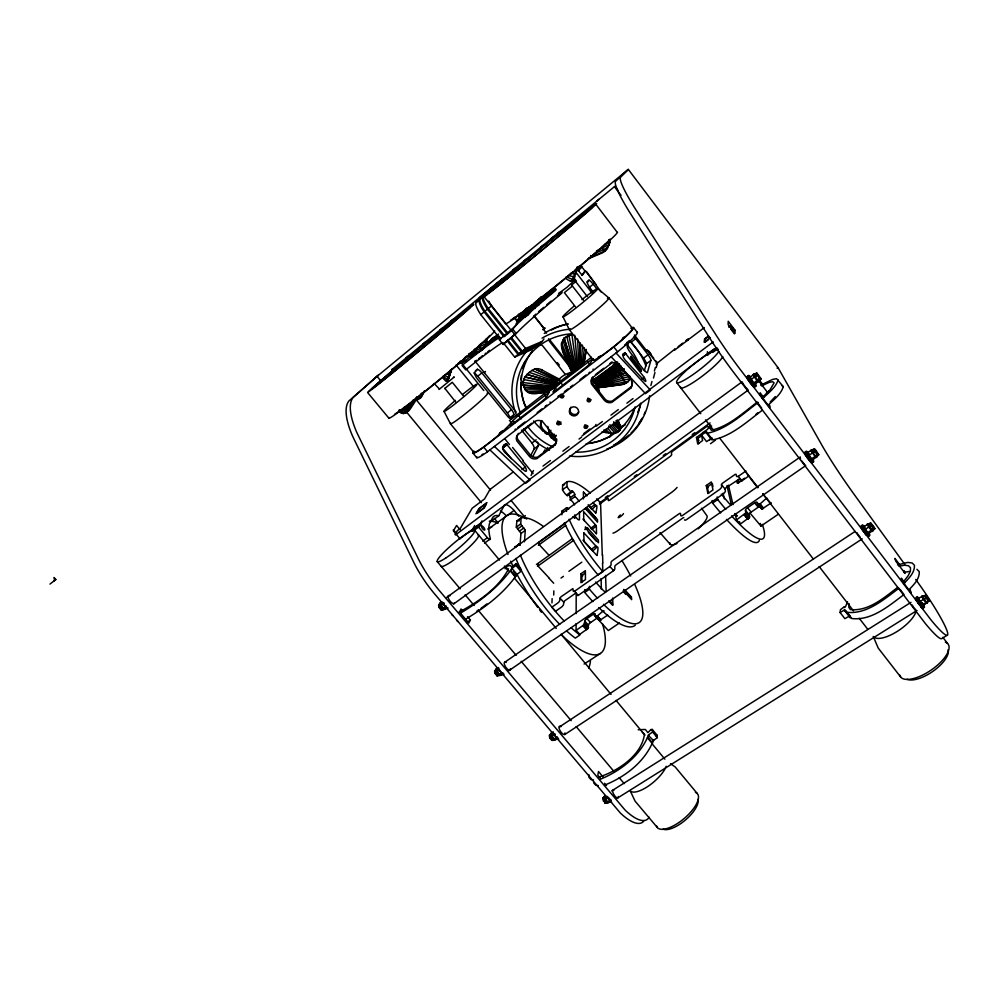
<?xml version="1.0" encoding="UTF-8"?>
<svg xmlns="http://www.w3.org/2000/svg" width="999" height="999" viewBox="0 0 999 999"><rect width="100%" height="100%" fill="white"/><g stroke="black" fill="none" stroke-linecap="round" stroke-linejoin="round"><path stroke-width="1.5" d="M597.414 617.882A2.448 0.987 -42.8 0 0 596.99 618.156L590.559 622.577A2.223 0.899 -42.9 0 0 588.486 625.137L587.624 628.746L579.782 634.315L576.086 630.381L576.111 623.601M576.136 613.611L576.198 593.631M578.958 501.398A4.133 1.124 53.9 0 0 574.737 496.728L574.75 494.455A2.348 0.637 53.8 0 0 573.276 491.808A2.348 0.637 53.8 0 0 571.79 491.158L568.456 493.606M574.937 518.194L574.949 515.209M464.51 357.729L478.633 351.96A9.915 7.955 -43 0 0 481.818 350.125L482.305 349.725A9.915 7.955 -43 0 0 483.991 347.889L486.938 341.483L486.538 338.586L485.814 343.681L483.978 346.965A9.915 7.955 -43 0 1 481.943 349.313L481.468 349.712A9.915 7.955 -43 0 1 478.271 351.548L465.509 356.768M590.309 493.019A69.868 18.956 54.5 0 0 567.057 481.743L562.637 485.002L562.512 489.772A5.332 1.461 53.7 0 0 567.32 495.654L571.778 492.382L571.79 491.158M574.612 504.895A4.121 1.136 53.9 0 0 570.279 499.987L570.304 497.714A2.348 0.649 53.8 0 0 569.467 495.866A2.348 0.649 53.8 0 0 567.907 494.243M566.52 511.413L566.595 507.704A5.295 1.486 54 0 1 568.731 509.003M571.778 492.382A5.332 1.449 53.7 0 1 566.97 486.488L567.057 481.743M567.32 495.654L567.345 494.418M597.002 555.382C600.549 537.3 593.344 555.057 591.321 549.338L582.966 540.122M596.54 533.616L596.328 526.161L591.845 529.408L591.033 528.071L595.479 524.825L596.328 526.123M595.879 512.949C599.487 496.503 592.345 512.824 590.921 508.279M561.9 514.785L561.987 511.063L566.595 507.704M730.681 327.784L730.744 325.612L728.721 327.123M524.438 541.745L525.299 530.157L520.679 524.225L521.141 517.907A77.335 24.226 54.7 0 1 543.306 526.386M553.696 595.054L553.833 590.871M551.972 602.909L552.122 598.588M520.029 544.967L520.966 533.279L516.308 527.11L516.858 521.078L521.141 517.907M583.703 519.368L584.452 520.716M600.074 384.553L601.398 387.3L621.528 384.428A12.675 12.05 5.7 0 0 625.424 383.166L615.347 364.722L615.896 365.459M599.637 383.703L600.062 384.503M537.974 563.548L537.837 565.884L548.826 577.659M539.16 542.245L539.035 544.455L548.726 554.932M399.662 410.015L401.598 412.987L403.284 413.511L406.243 412.599A13.524 8.791 -71.5 0 0 408.166 411.213L408.628 410.789A13.524 8.791 -71.5 0 0 411.126 407.692L418.356 396.466M581.118 366.645L582.479 345.154M524.937 376.91L522.877 382.505L524.95 376.86L556.518 384.265L524.925 377.048L526.923 374.438L556.743 383.104M717.806 349.912L716.433 348.401L716.333 349.762L712.786 352.397M557.554 380.894L531.905 370.429L526.923 374.438L556.705 383.166M531.206 392.245L528.159 392.395L525.586 389.922L523.264 385.002L525.474 390.334L528.159 392.395A12.35 9.915 4.5 0 0 531.268 393.406L531.93 393.531A12.35 9.915 4.5 0 0 535.901 393.656L544.28 392.407M531.88 393.519L531.318 392.894A12.363 9.928 4.5 0 1 528.796 392.132L528.159 392.395M525.586 389.922L551.286 389.685M707.604 355.169L707.404 351.673M630.494 378.646L628.159 381.531A12.712 12.075 5.7 0 1 621.465 384.715L598.376 387.687M512.899 420.641L517.994 415.821L549.225 392.232L547.015 396.291A6.793 0.674 -39.1 0 1 540.696 402.26L513.898 422.927A6.568 0.649 -39.3 0 1 510.564 424.425L512.899 420.641L514.76 422.939M458.266 363.773L462.412 362.662A11.663 3.509 10.6 0 0 464.335 361.213L463.598 358.941M523.626 379.545L556.493 385.427M582.467 364.96L584.415 347.977M575.899 592.981L564.897 600.699A1.673 0.637 -43 0 0 563.798 602.247L563.523 604.595A3.284 1.261 -43.1 0 1 561.6 607.03L555.594 611.226L551.823 607.217L557.829 603.009A3.297 1.249 -43.1 0 0 559.752 600.574L560.052 598.226A1.686 0.637 -43 0 1 561.151 596.69L572.914 588.598L573.251 591.096A3.559 1.349 -42.7 0 0 574.5 591.296L578.271 595.367L613.623 570.629A2.547 0.987 -42 0 0 614.847 568.593L614.76 566.808A2.06 0.799 -41.9 0 1 616.321 564.647L682.729 518.094A1.723 0.674 -40.4 0 1 683.828 517.632M849.237 603.746L848.8 607.305L850.424 609.565C868.443 611.55 884.215 597.577 897.739 587.337M522.877 382.505L554.67 386.376M523.264 385.002L554.195 387.5L523.201 385.302L522.927 382.267M520.317 313.311L521.815 316.283L529.22 306.643M847.864 613.423L849.787 615.896L844.854 618.643L840.072 612.499L840.459 609.69L844.242 606.768L844.143 607.617L845.354 606.93L847.589 601.848M513.961 571.828L516.458 574.85L520.929 571.391L521.178 569.617L516.196 563.598L511.75 567.057L510.252 565.434L506.705 566.283M537.749 607.392A83.317 26.261 55.7 0 1 517.057 574.462L512 568.456L511.463 568.818L515.921 565.347L516.196 563.598M583.953 363.174L586.051 350.861M584.09 362.662L586.338 349.438M464.398 360.851L464.498 360.002L460.102 361.376M687.399 339.648L687.25 340.484L704.307 327.61M518.931 544.13L520.329 544.855M555.269 387.862L560.289 383.117L592.569 358.778L590.834 362.45A6.918 0.699 -38.9 0 1 584.602 368.369L557.03 389.635A6.681 0.674 -39.1 0 1 553.346 391.383L555.269 387.899L557.13 390.234M613.586 385.439L605.669 371.191M577.222 268.706L579.745 268.219A12.088 2.71 11.9 0 0 581.268 267.108L581.356 265.896L578.346 266.621M674.837 348.988L674.6 350.125L688.074 339.947L688.261 338.848L685.826 340.696M674.675 349.263L655.981 364.111M589.11 257.817L601.011 252.822A10.452 8.292 -36.1 0 0 604.407 250.849L604.919 250.424A10.452 8.292 -36.1 0 0 607.042 247.989L608.878 244.618L609.353 239.548L609.877 242.482L607.417 248.439A10.452 8.292 -36.1 0 1 605.219 250.924L604.707 251.348A10.452 8.292 -36.1 0 1 601.323 253.309L588.111 258.853M653.483 378.047L654.944 372.515M656.231 367.607L657.554 362.437M650.873 385.527L651.935 381.531M654.382 371.041L655.356 367.395M616.021 420.691C619.492 420.704 619.255 427.909 620.978 427.584L618.681 431.418L620.978 427.584L618.294 421.228A11.201 4.858 43.7 0 0 617.17 419.88M486.913 341.508L486.538 340.921L479.433 344.83M444.143 378.321L443.244 378.309L444.83 380.095A24.288 5.282 -90 0 0 446.128 380.906L446.341 380.894A24.288 5.282 -90 0 0 447.44 380.207L450.624 369.742M633.928 337.013A12.625 2.185 53.4 0 1 635.676 338.736L648.089 354.732A8.217 1.411 53.4 0 1 650.911 360.364L647.389 372.627A8.616 1.548 53.5 0 1 643.593 369.593L630.544 352.834A7.418 1.336 53.3 0 1 627.185 346.653L629.345 341.009M451.798 369.031L448.139 380.432A24.276 5.295 -89.9 0 1 447.252 380.894L446.166 380.906M644.33 370.679L646.39 363.798L650.911 360.364M566.57 279.058L568.868 280.407A25.674 7.667 -87.8 0 0 570.754 280.819L571.066 280.731A25.674 7.667 -87.8 0 0 572.664 279.645L576.61 268.232M578.071 266.708L573.588 279.745L566.096 276.885M760.701 385.177L772.801 379.345L776.648 378.683L783.278 386.675C780.918 394.655 773.488 399.825 767.831 405.494M638.199 729.757L645.304 729.457L647.889 732.629L651.148 729.382L651.261 730.157L652.26 729.42L652.597 731.967L648.201 735.189L653.471 740.571L652.135 743.406C643.418 762.786 624.712 776.972 605.332 784.839M571.865 372.615L563.698 354.046A22.103 15.572 -86.2 0 1 562.037 349.138L561.85 348.264A22.103 15.572 -86.2 0 1 561.326 343.731L564.123 337.987L569.193 335.377L564.585 338.112L562.887 340.459L561.962 344.692A22.115 15.572 -86.2 0 0 562.449 348.301L562.637 349.175A22.115 15.572 -86.2 0 0 564.285 354.083L572.452 372.664M600.536 779.158C619.892 771.203 638.548 757.042 647.402 737.712L648.763 734.902M631.018 387.912A9.615 9.453 10.9 0 0 631.181 379.97L618.456 363.698A8.079 7.98 15.5 0 0 611.6 363.099L592.444 377.772A5.869 5.769 23 0 0 591.62 384.203L604.32 400.287A6.943 6.806 16.2 0 0 611.838 402.372L631.018 387.912L631.455 386.563A9.578 9.416 10.7 0 0 632.417 382.13M778.146 379.895C775.674 387.824 768.268 392.957 762.599 398.626M577.822 267.495L576.96 267.12L577.834 267.432M631.168 356.393L630.731 357.63L641.208 371.079L641.608 369.792L631.068 356.256L630.694 357.28L641.283 370.866M745.479 510.389C744.967 513.086 751.373 521.128 749.1 514.71L745.479 510.389A2.373 0.974 -39.1 0 1 747.552 507.792L754.657 502.884A2.61 1.074 -38.9 0 1 757.03 502.422L762.349 508.791L771.128 502.959M624.537 352.635L623.114 356.331A3.584 0.662 53.3 0 0 624.238 358.766A3.584 0.662 53.3 0 0 626.66 361.626L643.493 379.77A5.557 1.024 53.5 0 0 645.816 380.969A7.655 1.411 53.5 0 0 644.205 377.347L625.262 353.109L622.527 354.633L625.112 352.959M596.016 424.413L595.454 425.849L582.017 435.939M711.6 425.974L710.389 428.871L711.3 430.244C728.983 426.348 743.069 412.824 757.205 402.147M701.485 435.064L706.48 431.693L706.318 432.979L706.967 432.48L712.087 439.073L711.438 439.572L711.575 438.274L706.593 441.62L701.485 435.064L702.484 432.767L707.442 429.42L710.601 424.9M576.086 630.381L583.928 624.8L584.802 621.191A2.235 0.899 -43 0 1 586.888 618.631L593.319 614.198A2.448 0.987 -42.8 0 1 595.242 613.985C593.893 621.628 603.871 608.653 604.07 611.101M525.274 515.559L524.637 516.958L511.088 500.437M555.157 444.88A9.378 9.016 28 0 0 555.169 437.25L542.532 421.516A7.892 7.592 30.9 0 0 535.876 420.904L517.644 434.89A5.732 5.482 32.1 0 0 516.97 441.058L529.57 456.605A6.781 6.481 28.7 0 0 536.888 458.653L555.157 444.88L555.894 443.331A9.341 8.979 28 0 0 556.73 439.073M583.453 300.187L572.415 286.039L564.36 292.632L575.399 306.755M467.557 616.67L470.342 619.979L468.868 623.089L459.503 612L461.026 608.953L462.887 611.163M584.752 623.663L588.448 627.609M545.829 451.423L547.739 447.515M543.581 452.572L544.954 449.787M531.056 475.424L533.478 470.517M423.888 391.483L421.865 395.492A11.089 6.281 -0.8 0 1 421.191 396.491M424.575 390.884L421.89 396.216A11.089 6.269 -0.8 0 1 420.604 397.852L420.254 398.151A11.089 6.269 -0.8 0 1 418.581 399.225L415.559 400.287M749.487 517.157L745.953 512.624M532.767 456.618L538.424 445.604A7.917 2.148 53 0 0 537.45 442.07M489.897 521.353A38.561 12.825 53.9 0 1 491.033 521.54L498.813 515.746L504.47 504.92M530.244 456.418L534.215 448.801L538.424 445.604M558.678 293.331L567.082 287.25L574.238 280.594M584.69 623.801L588.374 627.747M745.866 512.837L736.525 519.917L740.159 524.225L749.362 517.37M473.913 530.544L478.558 527.085L479.67 525.062A2.135 0.724 53.3 0 1 481.605 526.848A2.498 0.837 53.3 0 0 483.853 529.87A2.498 0.837 53.3 0 0 484.552 528.696A2.498 0.837 53.3 0 0 482.117 525.986A2.835 0.949 53.3 0 1 480.494 523.576L481.968 520.904M554.033 434.265C545.679 438.861 564.997 445.154 551.336 437.287M554.07 434.315C551.098 446.091 548.189 427.984 547.777 426.373M473.201 530.993A2.835 0.974 53.3 0 1 472.427 529.595L474.7 525.549M486.338 504.183L484.19 507.992L477.447 513.049M538.224 301.149L540.434 297.315M541.233 296.765L537.549 303.159A11.501 7.193 -4.9 0 1 536.001 305.032L535.601 305.382A11.501 7.193 -4.9 0 1 533.728 306.593L532.754 307.055L534.428 304.483M477.06 512.612L479.27 508.766L485.939 503.746M417.594 399.675L421.553 393.069M455.044 534.515L457.405 530.556L460.289 528.396L472.152 508.279L484.577 498.913L489.985 489.498L513.174 471.99M584.602 623.938L588.249 627.959M516.458 574.85L516.995 574.487C504.183 593.031 485.464 607.355 466.171 618.818M548.676 429.545L550.212 436.001L551.835 433.316M512 568.456C499.013 586.9 480.344 601.223 461.088 612.799M557.592 424.188L559.203 421.516M513.998 414.597L511.376 418.768A5.969 1.636 52.6 0 1 507.442 416.108L477.185 378.696A10.602 2.897 52.1 0 1 474.338 372.952L477.422 369.28A6.881 1.861 52.1 0 1 481.893 372.902L511.575 409.677A6.893 1.873 52.6 0 1 513.998 414.597L509.802 417.844A6.881 1.886 52.6 0 0 507.392 412.924L477.734 376.211A6.881 1.886 52 0 0 474.001 372.902M530.919 310.027L532.504 307.517M538.936 298.701L530.856 311.476A14.273 8.404 -75 0 1 528.384 314.61L527.934 315.022A14.273 8.404 -75 0 1 526.073 316.346L522.527 316.745L524.862 316.371A14.273 8.404 -75.1 0 0 525.337 316.134M745.691 513.111L749.325 517.445M412.05 405.007L413.623 402.56M416.858 397.527L415.209 400.099L415.859 400.337M584.515 624.088L588.149 628.096M607.417 248.439L607.105 247.889L594.492 253.758M597.002 289.073L593.244 284.228A7.143 1.236 52.8 0 0 589.048 280.132L587.225 282.854A11.001 1.911 52.8 0 0 590.484 288.561L593.356 292.257M603.059 432.142L608.866 432.604L602.385 432.18A8.492 7.98 34.2 0 1 601.898 431.93M535.963 301.373L525.599 316.583L524.862 316.371L525.674 316.546M549.15 432.817L550.924 430.269M407.517 410.976A13.511 8.791 -71.5 0 1 405.082 412.624L405.744 412.862L416.983 396.665M510.289 338.311L503.833 343.481L514.697 357.093L531.955 349.538L542.332 341.333L543.98 338.948M745.591 513.261L749.163 517.657M584.415 624.225L587.999 628.321M581.942 275.262L584.602 271.541M532.405 304.483L523.276 316.995L522.527 316.745M440.734 602.497L439.173 604.657L439.448 606.843L441.508 609.44L445.854 608.965L443.668 608.466L441.096 605.219L440.734 602.497L438.611 605.057L438.898 607.255L440.946 609.84L442.707 610.239L447.702 607.629M403.259 413.474L402.572 413.199L403.259 413.474L413.361 399.862M523.339 316.995L520.029 314.61L520.841 314.985L526.585 307.929M578.646 270.729L581.655 266.696L585.189 271.253L582.242 275.362L576.91 268.793M542.382 370.267L541.208 369.68M496.74 668.543L495.142 670.629L495.529 672.914L497.539 675.461L501.76 674.899L499.737 674.575L497.227 671.39L496.74 668.543L494.592 671.016L494.967 673.301L496.99 675.848L501.211 675.287L503.621 673.613M745.479 513.411L749.05 517.807M759.115 381.431L757.604 380.207L752.871 383.653L754.382 384.865L761.126 378.846L756.767 372.989L748.95 377.56M629.82 379.208L628.284 381.168A12.7 12.075 5.7 0 1 626.023 382.842M903.77 581.381L908.066 575.899L910.364 571.266L910.501 567.807L908.503 565.746L904.557 565.209L898.95 566.208M404.295 407.242L400.399 411.938L399.65 411.563L400.874 412.637L401.586 412.949L408.154 404.607M456.031 402.485L444.817 388.299M533.454 316.695L534.153 315.809L543.956 328.209L543.281 329.133L546.478 333.167M584.24 624.45L587.874 628.458M553.284 731.805L549.25 735.426L549.725 737.799L551.698 740.296L553.184 740.409L558.229 738.049M484.378 372.739L485.427 371.466M548.638 293.019L538.498 301.436M500.574 338.249L499.325 339.71L503.134 344.48L516.208 333.504A75.862 3.896 -39.2 0 1 561.913 292.969M434.265 383.616L439.41 389.011M538.349 344.48L521.403 351.773L510.514 338.137L516.52 332.517M531.93 370.454L534.827 368.918L559.49 380.532L534.827 368.918A10.877 10.777 70.7 0 1 538.111 368.756M818.069 455.207L816.046 457.692L810.713 450.524L813.81 449.463L814.859 450.262M808.666 453.871L807.329 452.872L812.649 460.027L818.755 454.732L815.546 449.8L814.485 448.988L811.388 450.049L806.643 453.346L807.966 455.944L815.559 451.061L818.755 454.732M503.134 344.48L504.358 342.994M745.366 513.548L748.938 517.957M512.4 329.633L517.045 324.038M499.325 339.71L512.425 328.733A75.924 3.559 -39.3 0 1 526.436 315.522M523.201 316.009L516.096 323.614M523.351 316.159L519.393 320.929L513.424 318.069M401.598 412.987L400.874 412.637M517.994 321.004L522.402 315.734M517.894 321.428L522.29 316.171M517.357 320.829L520.029 317.645A8.529 1.923 52.1 0 0 518.556 314.136M516.583 321.453L519.268 318.256A8.529 1.923 52.1 0 0 518.031 315.16M602.634 798.326L604.832 796.028L605.544 799.1L607.966 802.172L609.665 802.16L605.132 803.246L602.634 798.326L603.995 798.326M609.665 802.16L605.706 802.884L603.758 800.436L603.196 797.976L604.832 796.028M874.887 528.646L873.975 528.034L866.907 533.429L868.069 534.178L874.887 528.646L873.7 526.448L870.703 523.026L863.523 526.71L868.743 533.728M598.214 357.118L598.688 357.192M486.825 343.019L487.649 342.083M922.726 605.968L929.569 600.661L926.26 595.604L922.389 596.078L917.606 599.088L919.18 601.985L926.747 597.464L925.474 595.154M464.672 361.476L472.614 354.47M619.992 429.945L613.423 423.588L619.979 429.982L620.454 429.508L613.886 423.164M745.167 513.773L748.8 518.094M609.815 424.65L616.945 432.555L619.13 430.969L614.485 433.166L608.528 432.904M770.241 401.935L775.286 396.566M392.907 368.706L391.62 369.867L614.972 186.189M616.945 432.555L614.46 433.141M616.308 422.44L619.767 425.449L620.292 424.925L617.994 422.952M745.029 513.923L748.663 518.244M756.93 380.706L758.441 381.918L760.439 379.333L756.093 373.476L752.996 374.6L756.93 380.706L759.914 377.859L761.126 378.846M502.647 431.118L499.025 433.978M614.872 432.779L608.616 426.049M814.722 456.705L817.694 453.933M908.878 589.86C913.635 584.852 919.717 579.083 919.242 571.628L916.945 569.293M533.329 306.243L535.102 308.491M903.983 583.453C908.74 578.446 914.847 572.727 914.447 565.284L912.174 562.986L907.704 562.4L897.514 564.897M438.898 607.255L443.868 603.196M439.448 606.843L441.096 605.219M583.728 625.012L587.35 629.02M871.003 530.731L873.288 528.483L874.2 529.095L872.152 531.493L866.932 524.463L870.017 523.476L870.941 524.1M928.795 600.224L924.787 595.579L921.702 596.515L925.848 602.859L928.795 600.224L929.569 600.661M474.9 353.171L471.153 357.367A96.616 4.483 -39.6 0 1 477.859 352.098M572.664 279.645L573.276 279.97A25.674 7.68 -87.7 0 1 572.002 280.756L571.678 280.831A25.674 7.68 -87.7 0 1 569.792 280.432M628.209 342.145L624.812 344.83M744.879 514.06L748.513 518.381M624.4 337.25L622.065 339.223M499.288 281.543L482.43 297.34A18.244 4.296 51.9 0 0 487.462 309.203L507.305 334.103M500.049 280.919L483.229 296.678A18.257 4.296 51.9 0 0 488.274 308.541L508.116 333.441M500.611 339.46L480.781 314.648A18.207 4.396 51.9 0 1 475.824 302.772L503.159 278.359M475.824 302.772L493.081 286.638M496.178 284.091L479.12 300.062A18.232 4.346 51.9 0 0 484.115 311.925L503.958 336.788M496.94 283.479L479.92 299.4A18.232 4.333 51.9 0 0 484.927 311.276L504.77 336.139M527.197 314.81L528.359 314.635M761.675 398.151L770.092 389.735L774.075 382.842L772.764 381.743L769.367 382.317L761.513 385.914M475.037 353.034L476.098 352.123M494.967 673.301L497.227 671.39M499.825 432.917L502.122 431.068M649.1 817.257A47.078 16.496 57.9 0 1 625.087 810.064L440.734 592.232A62.288 23.102 53.5 0 1 417.345 556.755L356.993 432.879A75.624 26.311 51.6 0 1 353.072 397.515L378.396 375.174L348.913 400.949A75.512 26.548 51.6 0 0 352.684 436.363L412.749 560.214A62.188 23.302 53.5 0 0 436.088 595.641L620.342 813.011A47.003 16.646 57.9 0 0 643.693 821.203M535.701 314.198L534.952 314.835M535.002 304.757L535.651 304.208M530.906 310.552L532.929 308.803A102.223 4.833 -39.2 0 1 556.156 289.223M535.926 303.983L554.92 288.686M758.216 402.435C742.594 414.16 726.997 429.058 707.479 433.254L706.967 432.48M755.694 414.56L757.941 412.699M762.349 410.214C747.065 421.578 731.743 436.113 712.612 439.885L712.087 439.073M373.139 379.595L628.309 169.38L778.171 367.869L820.641 442.957A76.099 8.067 54.7 0 0 854.794 495.292L904.782 564.385M406.118 357.854L408.516 355.881M422.927 344.043L425.324 342.07M439.722 330.232L442.12 328.259M450.524 321.353L452.934 319.38M479.333 297.677L502.135 278.933M512.949 270.042L515.347 268.069M523.751 261.164L526.148 259.191M540.546 247.352L542.957 245.379M551.348 238.474L553.758 236.501M557.355 233.541L559.752 231.568M596.965 200.986L599.363 199.013M744.492 514.398L748.051 518.793L744.33 514.522M549.725 737.799L552.022 736.001L551.423 733.029L549.8 735.052L550.287 737.424L552.26 739.922L556.356 739.272L552.26 739.922M898.925 588.249C884.003 599.425 866.57 614.622 846.815 612.287L845.903 611.001L845.279 611.45L844.38 610.177L845.004 609.727L840.072 612.499M903.82 594.667C888.91 605.831 871.378 621.028 851.623 618.493L845.903 611.001M480.781 314.648L491.62 305.806A18.269 4.246 51.9 0 1 491.296 305.319M491.271 339.173L493.668 337.237M552.097 290.234L554.408 288.374M577.022 270.429L581.655 266.696M485.289 344.717L498.513 334.078M489.035 341.883L496.865 335.589M549.562 293.157L555.332 288.524M517.107 319.992L522.19 315.896M504.994 335.951L510.439 331.593M55.807 579.52L53.746 581.093A5.107 2.935 46.1 0 0 54.021 577.509L55.807 579.52L49.95 584.09M475.324 370.954L477.422 369.28M586.8 281.918L589.048 280.132M477.734 376.211L481.893 372.902M588.773 287.799L593.244 284.228M542.857 329.72L545.054 327.959L544.318 328.996L534.078 316.034M514.697 357.093L525.574 348.464L542.332 341.333M600.262 356.019L599.038 356.955M507.392 412.924L511.575 409.677M509.403 420.716L591.483 357.255M548.826 391.471L552.484 388.648M554.92 386.763L557.355 384.877M583.141 625.511L586.987 629.345M473.951 451.061A26.224 2.572 -39.4 0 0 483.741 447.127L613.773 346.865A27.073 2.697 -38.8 0 0 630.806 328.246M517.669 427.597L524.975 421.978M537.162 412.599L542.032 408.853M564.423 391.62L568.019 388.861M570.417 387.013L572.814 385.164M580.007 379.645L586.001 375.025M476.885 456.743A26.199 2.685 -39.4 0 0 487.512 451.748L617.607 351.773A27.048 2.822 -38.7 0 0 637.037 332.23M629.882 340.896A12.612 2.235 53.3 0 1 631.168 342.195L635.676 338.736M522.152 430.606L531.843 423.164M595.429 374.65L603.771 368.244M609.727 363.673L612.112 361.85M503.459 445.454L505.956 443.743L506.68 444.268L525.237 467.057A7.355 2.123 53.1 0 1 526.423 470.804A5.345 1.536 53.1 0 1 523.688 470.029L506.181 453.583A3.447 0.999 52.8 0 1 503.721 450.911A3.447 0.999 52.8 0 1 502.872 448.414L505.956 443.743M503.783 445.467L506.143 443.831M502.959 446.478L506.343 443.968M503.071 446.565L506.505 444.105M622.764 354.845L625.262 353.109M503.234 446.715L506.68 444.268M622.926 355.007L625.424 353.296M503.409 446.878L506.793 444.393M623.089 355.194L625.536 353.421M502.472 447.914L506.968 444.58M623.201 355.319L625.711 353.621M507.08 444.717L502.647 448.114L511.238 458.678M623.438 355.607L625.824 353.771M613.174 364.885L616.858 362.063M594.28 380.057L617.669 362.162M534.215 448.801A7.905 2.173 53 0 0 531.943 443.019L536.138 439.835M646.39 363.798A8.204 1.449 53.4 0 0 643.581 358.154L648.089 354.732M481.019 608.366L486.975 603.858M622.926 337.837L623.738 337.225M678.146 346.641L682.767 343.144M555.894 443.331L537.687 457.067A6.756 6.456 28.7 0 1 530.394 455.032L517.844 439.535A5.707 5.47 32.2 0 1 518.518 433.391M631.455 386.563L612.35 400.974A6.918 6.781 16.1 0 1 604.87 398.901L592.22 382.879A5.844 5.744 23 0 1 592.519 377.147M521.903 469.567L525.237 467.057M641.808 379.158L644.205 377.347M626.723 342.707L627.534 342.108M708.241 336.163L704.557 338.936L704.17 342.257L710.376 337.612M708.741 336.276L705.356 338.811L704.969 342.257L708.391 339.685M482.992 453.971L481.968 454.707M583.853 433.541L589.934 428.983M542.981 466.096L550.437 460.514M562.862 451.186L569.08 446.528M579.02 439.073L581.505 437.2M596.241 426.148L602.372 421.553M610.951 415.122L618.306 409.602M626.885 403.171L633.016 398.576M455.507 534.915L713.224 341.908M459.14 539.26L714.46 348.663M472.427 529.595L480.494 523.576M707.13 354.408L716.783 347.852M603.196 800.786L605.544 799.1M479.67 525.062L471.578 531.093A2.123 0.737 53.3 0 1 472.015 531.256M707.017 355.419L716.433 348.401M518.893 516.321L514.073 510.439L506.505 516.058A14.835 4.77 53.5 0 0 500.449 511.026M625.149 424.862L623.676 425.786A5.719 5.569 11.7 0 1 620.217 426.136M482.717 541.133L487.362 537.699A3.721 1.249 53.5 0 0 490.359 538.836A61.314 20.105 54.2 0 1 489.547 523.464L492.395 518.131A38.661 12.6 53.9 0 1 498.813 515.746M484.565 543.119L490.359 538.836M516.845 521.253L521.128 518.081M562.512 489.772L566.97 486.488M516.308 527.197L520.641 523.926M517.569 529.058L521.903 525.874M519.468 531.106L523.863 527.971M652.26 729.42L656.955 735.077L655.943 735.813L655.844 735.027M656.955 735.077L657.317 737.649L652.921 740.871L653.471 740.571M520.979 533.503L525.312 530.332M570.304 497.714L574.75 494.455M570.279 499.987L574.737 496.728M519.255 543.918L515.009 547.252M514.86 547.19L519.455 544.005M515.059 547.29L519.617 544.118M446.615 597.527L741.982 381.893M750.137 379.995L757.741 374.925L759.914 377.859M499.05 336.126L498.439 336.526A96.616 4.483 -39.6 0 0 483.341 347.864M446.441 606.455L440.946 609.84M453.658 603.983L748.126 390.159M538.561 542.682L565.759 522.939M584.303 509.465L586.775 507.679L597.477 519.63L597.552 522.165L585.227 508.441M538.411 545.267L565.709 525.474M588.548 505.594L590.509 507.792L594.867 504.632L595.679 505.894M605.319 497.527L607.842 495.704M634.29 476.523L636.813 474.7M663.261 455.532L665.784 453.696M692.232 434.528L694.755 432.692M599.437 503.059L710.077 422.902M599.575 504.108L607.017 498.713A2.323 0.812 -41.5 0 1 608.229 498.813L608.291 500.287A1.886 0.662 -41.4 0 0 609.802 500.074L670.591 456.118L671.678 454.807L671.44 453.047A2.26 0.787 -40.2 0 1 672.827 451.061L706.056 426.998A3.197 1.124 -39.5 0 1 708.129 426.436L708.741 427.897M696.453 437.462L701.248 433.991L702.597 440.559L697.752 444.056L696.453 437.462L699 440.509M702.21 435.239L697.602 438.573L698.613 443.681M536.401 564.51L572.464 538.573M584.89 529.62L587.387 527.834L598.401 540.059L598.476 542.744L587.412 530.481L587.387 527.834M709.677 439.847L712.137 438.074M537.499 566.358L573.688 540.347M849.787 615.896L849.162 616.333L850.074 617.632L850.698 617.195M710.514 443.693L715.471 440.134M466.883 622.477L470.342 619.979M592.819 380.319L612.337 366.446A9.366 4.608 -18.9 0 1 615.222 364.772L615.759 364.535A9.366 4.608 -18.9 0 1 618.568 363.624L618.893 364.323L593.319 381.406M488.236 529.033L505.319 516.858M591.321 549.338L595.916 546.003L596.79 547.352M529.258 372.352L557.08 381.968M593.044 381.031L612.562 367.17A9.366 4.608 -18.9 0 1 615.459 365.497L615.996 365.259A9.366 4.608 -18.9 0 1 618.793 364.348L618.668 363.599M568.918 571.328L581.83 562.162M561.013 578.059L563.448 576.323M618.856 364.298L616.108 366.146M580.918 573.813L585.377 570.666L585.464 579.545L580.943 582.717L580.918 573.813L582.767 575.824M706.281 485.502L711.313 481.943L712.961 489.935L707.854 493.531L706.281 485.502L708.104 487.662M585.339 572.976L581.88 575.412L581.918 582.38M574.5 591.296L609.865 566.483A2.547 0.974 -42 0 0 611.101 564.46L611.013 562.674A2.06 0.787 -41.9 0 1 612.587 560.514L679.02 513.798A1.723 0.662 -40.4 0 1 680.519 513.636L680.794 515.509A2.473 0.962 -40.4 0 0 682.642 515.397L719.767 489.348A3.509 1.361 -39.5 0 0 721.653 486.888L721.49 484.74A1.798 0.699 -39.4 0 1 722.527 483.204L735.189 474.35L736.076 474.3L736.6 476.386A3.809 1.474 -39.1 0 0 738.249 476.373L745.953 470.966M602.534 562.849L602.834 571.615L598.089 574.949A65.959 18.344 54.5 0 1 564.435 522.627M744.517 478.209L737.337 483.241L736.787 480.994L739.173 479.32M741.008 480.956L738.536 482.679L737.924 480.207M740.309 480.831A3.796 1.486 -39 0 0 741.945 480.831L748.551 476.211M592.882 601.585A77.672 22.502 54.6 0 1 584.74 592.457L589.435 589.173L589.398 586.338M720.704 512.874A80.707 15.01 54.4 0 1 712.612 503.109L717.707 499.537L717.157 496.94M504.782 662.237L800.311 456.943M501.211 675.287L499.188 674.962L496.665 671.778L499.088 670.104M810.639 459.528L815.396 456.231L816.72 457.217M508.678 670.853L804.919 466.183M757.03 502.422C757.354 509.59 766.52 496.066 767.494 498.576M749.1 514.71A2.373 0.987 -39 0 1 751.161 512.1L758.266 507.205A2.61 1.086 -38.9 0 1 759.764 506.518M596.053 616.395L599.812 620.354L607.754 615.097M750.049 513.099L760.963 526.061L778.371 514.185M619.43 622.976L608.329 630.544L593.319 614.198M476.548 611.4L478.783 609.877M594.293 379.895L605.032 372.714M559.527 726.897L855.069 531.456M555.794 739.647L553.933 739.497L551.46 736.375L554.832 734.14M864.297 529.907L871.877 525.212L870.703 523.026M557.305 737.274L551.698 740.296M564.66 734.59L862.237 538.861M584.09 664.035L600.436 653.433M571.74 286.426L572.415 286.039M618.269 431.68L612.35 424.787M611.663 790.908L911.013 602.347M609.103 802.509L607.404 802.522L604.982 799.45L607.429 797.914M927.509 602.971L926.535 602.422L921.74 605.431L921.315 604.72M616.495 798.701L916.82 610.576M593.568 381.768L620.142 365.247M947.177 635.277L941.57 638.711A51.473 6.056 55.3 0 1 925.374 623.563L736.126 375.624A68.219 8.529 53.9 0 1 709.34 337.425L629.545 212.125A82.48 9.615 53.3 0 1 615.384 181.543L628.246 169.418L620.354 177.46A82.605 9.266 53.3 0 0 634.727 207.929L714.909 333.241A68.332 8.217 53.9 0 0 741.77 371.491L931.08 620.017A51.561 5.832 55.3 0 0 947.052 630.869A51.561 5.832 55.3 0 0 918.418 583.229L915.696 579.457M453.446 377.36L454.308 376.96L439.048 389.46M600.586 620.004L596.828 616.071M444.717 388.549L452.272 382.28L463.648 396.266M609.84 242.507L609.527 241.845L604.495 244.63M617.632 368.506L621.316 366.371M593.856 382.217L621.353 366.396M754.195 377.035L757.055 375.424M812.05 453.109L814.884 451.536L817.02 454.408M868.393 527.21L871.19 525.661L873.288 528.483M709.777 427.759L708.84 427.997M923.288 599.4L926.061 597.889L928.108 600.649M405.744 412.862L405.082 412.624M766.545 392.545L769.218 391.121M595.416 382.03L608.166 375.299M618.443 369.855L622.19 367.882L595.441 382.068M609.153 245.255L608.878 244.618L596.528 250.924M486.138 344.23L485.814 343.681L474.225 349.513M759.215 504.22L762.924 508.528M600.299 620.167L596.465 616.258M418.082 398.726L418.556 398.489A11.089 6.281 -0.8 0 0 419.455 397.989M594.467 383.229L624.313 368.931L594.492 383.266M484.04 346.878L468.643 353.896L469.955 355.507M441.508 609.44L443.668 608.466M458.916 612.262C477.922 602.01 498.426 588.374 508.503 568.993L507.067 568.206L504.982 568.706M569.218 335.364L571.94 334.865L576.885 370.017M535.152 347.015L518.044 354.433L507.167 340.809M535.926 346.403L518.856 353.783L507.979 340.159M566.783 336.438L575.062 370.504M539.123 343.868L522.215 351.124L511.338 337.487M596.116 383.216L624.25 371.203M497.539 675.461L499.737 674.575M496.99 675.848L502.534 672.652A5.882 2.248 55.5 0 0 503.134 673.363M600.012 620.292L596.253 616.333M596.478 383.878L626.373 372.577L596.503 383.916M758.216 504.57L762.349 508.791M595.466 385.027L627.572 374.563M605.706 802.884L607.966 802.172M605.132 803.246L610.801 800.399L608.366 797.327M762.2 508.841L758.503 504.507M597.227 385.289L629.994 376.273M458.416 362.937L462.562 361.825A11.663 3.509 10.6 0 0 464.485 360.377L464.498 360.002M581.181 266.82L581.455 266.209A12.1 2.71 11.9 0 1 579.944 267.332L577.41 267.819M595.466 616.408L599.812 620.354M597.602 386.051L630.556 378.571M599.687 620.379L595.754 616.445M598.776 777.085C617.732 771.24 642.045 755.057 644.455 734.078L642.295 732.217M761.975 508.891L757.592 504.507M628.159 381.531L596.528 387.137M571.578 334.702L568.831 335.214L575.936 370.192M534.765 369.006L535.414 368.893M903.683 572.427L909.302 571.478M548.676 392.033L535.939 393.144A12.363 9.928 4.5 0 1 531.967 393.019M761.7 508.928L758.016 504.582M528.309 391.933L549.562 390.871M603.196 797.976L604.557 797.976M605.968 796.378L604.27 796.378L604.982 799.45M447.44 380.207L448.351 380.219L442.982 376.236M596.865 555.481L584.065 541.483L583.728 532.979M570.816 280.794L571.74 280.819M561.913 343.768L573.139 372.515M596.391 533.753L582.929 519.08M570.392 273.389L575.849 273.926L574.924 273.751M448.301 377.797L449.213 377.872L444.68 375.437M611.588 433.191L607.904 428.321M573.888 276.885L574.812 276.985L568.194 275.474M562.937 340.434L573.863 372.327M538.036 368.843L538.748 368.843A10.877 10.777 70.7 0 1 541.283 369.593M449.125 374.937L450.037 375.075L446.541 373.876M593.568 780.007L590.921 779.532L588.861 777.135L588.823 774.525M598.339 785.626L595.666 785.139L593.568 782.704M595.741 513.074L588.111 504.757M574.725 335.239L577.734 368.531M445.304 609.365L443.106 608.878L440.547 605.631L440.184 602.897M534.877 303.758L535.601 303.971M407.942 410.577L408.603 410.814M583.903 532.842L595.916 546.003M583.828 511.95L595.479 524.825M583.553 492.045L587.025 495.841M916.645 610.764L914.172 608.091M520.029 314.61L520.829 314.997M739.76 478.733L726.223 487.612A1.786 0.699 -39.4 0 0 725.187 489.148L725.361 491.296A3.509 1.374 -39.5 0 1 723.476 493.756L686.375 519.717A2.473 0.974 -40.3 0 1 684.527 519.817M541.658 369.88L559.865 379.433M399.65 411.563L400.387 411.963M919.28 599.213L918.293 598.663L923.413 605.544L921.84 602.647M925.848 602.859L926.822 603.396M921.702 596.515L923.376 596.64L922.389 596.078L926.535 602.422M863.523 526.71L864.684 527.484M872.839 531.043L867.607 524.013L868.768 524.787M866.932 524.463L868.081 525.237M670.516 763.648L675.174 766.932L697.215 793.481M755.057 384.378L749.625 377.073M618.369 422.614L618.955 422.14L618.443 422.664L617.769 421.79A11.201 4.845 43.7 0 0 617.032 420.879M781.742 385.414L783.278 386.675M597.802 288.636L608.965 298.014L632.592 328.509M916.92 598.95L917.619 599.612M613.636 421.815L620.479 428.084M489.897 449.912L525.574 483.404L530.069 480.044L494.43 446.428M451.585 614.36L452.809 615.559M456.58 620.267L457.842 621.503M918.63 598.901L917.719 598.139L918.306 599.887M868.019 534.153L866.545 532.455M602.047 248.102L604.82 251.248L603.458 249.588M560.052 598.226L563.798 602.247M584.128 624.587L587.749 628.608M584.003 624.737L587.624 628.746M583.866 624.875L587.487 628.883M583.516 625.212L587.287 629.083M583.366 625.337L587.137 629.22M583.066 625.574L586.838 629.457M582.917 625.674L586.613 629.62M586.888 618.631L590.559 622.577M548.876 578.059L553.708 583.241M584.802 621.191L588.486 625.137M584.815 623.526L588.511 627.472M611.126 356.743L645.491 393.643L650.337 390.01L616.033 352.972M597.202 615.834L600.899 619.817M596.977 615.983L600.736 619.917M596.678 616.158L600.436 620.092M595.591 582.08L602.659 589.797A5.732 1.673 55 0 0 606.131 590.871L605.569 575.412M608.878 600.761L612.961 605.194L612.637 598.039M609.64 602.047L612.387 605.032L612.137 599.487M590.659 255.544L592.032 257.205M625.224 590.284L631.468 597.165L631.643 599.625L623.289 590.434M623.651 589.41L630.844 597.327M623.826 592.182L625.886 594.442M609.865 566.483L613.623 570.629M587.4 529.07L585.414 526.86L585.439 529.133M588.423 532.442L596.403 541.271M586.176 507.392L595.816 518.156M592.907 502.435L594.867 504.632M922.427 605.731L921.428 604.545M921.415 606.443L919.292 603.733M659.952 532.579L670.192 544.305M481.568 349.625L479.395 346.903L479.795 347.427M600.711 778.696L597.802 775.261L598.526 771.54L603.346 777.247M604.582 783.278L606.518 785.564M735.164 513.536L737.175 515.921M736.9 515.909L735.102 513.773L736.525 519.917M657.342 827.534L635.077 801.123L630.194 790.746A23.439 8.467 -40.2 0 0 648.388 786.076A23.439 8.467 -40.2 0 0 666.196 766.308M744.804 514.135L748.363 518.518M744.655 514.26L748.214 518.656M744.255 514.585L747.876 518.906M744.08 514.71L747.714 519.03M721.278 494.143L728.259 502.422A5.969 1.111 54.7 0 0 731.193 504.02L726.96 485.551M437.225 561.638L460.152 588.848M465.147 594.792L474.15 605.481M478.159 610.227L516.171 655.356M521.166 661.301L571.178 720.679M576.186 726.61L614.198 771.74M619.193 777.684L624.2 783.616M747.552 507.792L751.161 512.1M746.003 512.499L749.612 516.883M721.49 484.74L725.187 489.148M453.309 529.77L456.093 533.104M459.965 538.736L453.371 530.844L456.605 525.474L460.327 529.932M759.889 503.808L763.523 508.179M759.727 503.921L763.348 508.291M759.552 504.033L763.261 508.341M759.39 504.133L763.099 508.441M759.053 504.295L762.761 508.616M758.803 504.395L762.599 508.691M736.787 480.994L738.523 483.079M754.657 502.884L758.266 507.205M738.249 476.373L741.945 480.831M515.921 565.347L520.929 571.391M652.597 731.967L657.317 737.649M367.582 392.507L388.973 418.294M478.558 527.085L487.362 537.699M510.751 570.479L515.771 576.523M510.214 570.841L515.234 576.885M647.951 737.412L652.684 743.106M647.402 737.712L652.135 743.406M474.65 530.232L499.463 560.089M504.445 566.096L508.429 570.891M514.41 578.084L556.256 628.446M561.238 634.44L611.063 694.405M616.046 700.399L644.942 735.177M651.91 743.568L664.872 759.153M377.06 376.348L381.044 381.168M405.869 411.238L481.343 502.647M494.255 518.281L498.226 523.089M416.358 399.937L490.534 490.172M473.876 452.347L450.474 423.801L444.043 411.376M473.014 453.159L476.748 457.704M483.741 447.127L487.512 451.748M512.587 447.477L523.039 460.352M504.695 438.661L509.453 444.53M522.689 460.826L533.041 473.563M460.327 361.563L483.766 390.534M456.068 364.985L473.638 386.675M474.912 361.014L516.183 412.013M518.493 415.422L521.266 418.856M521.565 430.182L531.943 443.019M464.348 359.453L466.009 361.488M544.78 395.117L546.628 397.44M512.425 328.733L516.208 333.504M511.238 330.157L515.047 334.952M491.62 305.806L511.476 330.756M514.697 334.79L525.574 348.464M484.016 296.641L505.506 323.639A72.278 2.897 -39.3 0 0 564.585 279.108A72.278 2.897 -39.3 0 0 617.07 232.08L595.779 204.246M565.446 374.588L543.244 346.566A5.807 5.669 48.1 0 0 539.572 344.168M560.801 382.717L562.649 385.052M568.968 364.185L550.674 341.059A5.819 5.707 51.2 0 1 549.7 339.548M571.291 368.893L550.037 342.02A5.844 5.732 50.9 0 1 548.576 338.786M557.38 362.587L559.303 365.01M552.022 736.001L554.495 739.123M536.888 303.197L538.648 305.444M593.281 360.189L569.343 329.732L562.937 316.683M587.824 361.838L589.672 364.198M613.773 346.865L617.607 351.773M590.646 290.222L592.519 292.632M631.168 342.195L643.581 358.154M575.711 272.053L591.92 292.919M573.688 277.61L576.423 281.119A75.862 3.896 -39.2 0 0 571.565 285.052M573.026 278.197L587.325 296.566M676.71 382.642L700.774 413.698M705.544 419.867L714.135 430.956M719.867 438.349L758.041 487.649M762.811 493.806L813.411 559.115M819.13 566.52L853.496 610.876M859.227 618.281L867.819 629.37M633.528 327.51L637.287 332.355M648.388 350.612L651.136 354.158M586.438 271.516L600.986 291.908M653.696 358.266L647.165 349.85L646.815 350.999L634.402 335.002M655.556 360.676L657.429 363.074M900.798 677.185L878.183 648.014L873.263 636.438M585.202 270.617L595.904 284.415M647.127 350.549L657.242 363.611M844.38 610.177L850.074 617.632M705.831 432.192L711.438 439.572M597.052 378.833L597.202 379.508L596.291 377.847L599.612 383.666M757.254 402.36L761.65 408.104M900.111 589.435L903.67 594.118M763.611 397.39L760.114 392.807L760.251 394.842L769.917 407.517L769.717 405.407M904.832 582.829L901.285 578.159L902.222 581.143L911.138 592.857L910.164 589.822M942.819 637.275L947.502 643.431M730.656 328.858L734.39 333.791L734.427 330.494L730.744 325.612M615.908 187.425L617.782 189.885M614.472 186.701L621.066 195.379M759.028 379.608L762.799 384.578M899.562 564.547L894.929 558.441L895.778 561.151L905.094 573.414L904.195 570.641M759.14 381.393L767.769 392.744M608.791 376.361L608.953 376.648M717.694 349.175L716.982 348.176M871.628 525.024L873.975 528.034M815.396 456.231L811.388 450.049M757.604 380.207L753.671 374.113M920.878 603.808L918.718 600.599M865.971 531.705L864.822 530.082M701.523 508.241L706.63 515.347A23.289 5.557 -38 0 1 698.251 528.846M913.598 607.305L912.025 604.882M605.968 429.183L608.591 432.904M918.718 602.909L916.607 598.901M863.835 528.508L864.297 529.27M924.787 595.579L926.061 597.889M609.353 239.548L609.715 240.235M609.527 241.845L609.877 242.482M870.017 523.476L871.19 525.661M814.485 448.988L815.559 451.061M813.81 449.463L814.884 451.536M756.767 372.989L757.741 374.925M526.398 407.654L524.562 403.896A60.265 59.028 28.5 0 1 520.829 382.629M606.231 371.915L606.418 372.615M574.213 370.579L564.123 337.987L574.175 370.604M760.276 523.451L760.963 526.061M739.572 521.753L740.159 524.225M728.458 485.139L732.979 504.645M723.089 493.206L724.337 498.913M712.936 486.538L712.299 483.479L707.304 487L708.566 493.381M712.087 500.499L712.612 503.109M550.861 733.403L551.46 736.375M496.178 668.93L496.665 671.778M598.376 381.406L598.451 381.543M535.651 304.558L535.714 305.282M577.672 338.961L578.783 368.231M602.559 554.595L602.834 562.924M602.285 555.157L600.561 502.797A69.868 18.956 54.5 0 0 596.653 498.851M601.073 578.558L601.398 589.41M420.329 397.34L420.354 398.077M586.775 507.679L586.813 510.177M584.715 589.622L584.74 592.457M583.666 512.075L583.716 519.243M583.391 492.157L583.441 498.901M579.47 511.925L579.482 519.355A4.346 1.211 54.1 0 1 577.659 519.155A4.346 1.211 54.1 0 1 574.625 515.184L574.612 517.482A2.423 0.687 54 0 1 572.927 516.695M809.527 459.702A5.282 0.649 54.5 0 1 808.316 458.129M807.716 457.28A5.282 0.649 54.5 0 1 805.868 454.27M805.631 453.746A5.282 0.649 54.5 0 1 805.631 453.109M867.269 533.903A5.282 0.637 55 0 1 865.471 533.016M864.884 532.255A5.282 0.637 55 0 1 861.625 526.398M862.187 526.798A5.282 0.637 55 0 1 862.612 527.235M578.271 595.367A3.559 1.361 -42.7 0 1 577.01 595.154M860.364 537.425A5.27 0.662 55 0 1 859.215 535.988M858.603 535.164A5.27 0.662 55 0 1 858.016 534.315M857.454 533.466A5.27 0.662 55 0 1 856.955 532.667M777.085 368.144A10.427 1.898 -37.1 0 1 778.171 367.869M546.952 434.303A60.477 59.216 28.5 0 1 544.58 432.617M543.219 431.381A8.529 8.229 29.4 0 1 541.795 420.554M611.226 432.904A5.707 5.532 15.9 0 1 610.002 436.9M642.057 418.294A70.117 68.681 28.5 0 1 638.873 423.376M645.366 411.6A70.117 68.681 28.5 0 1 644.13 414.335M611.55 433.341A5.694 5.507 15.8 0 1 608.379 437.162L600.312 440.671A60.265 59.028 28.5 0 1 589.023 443.131M812.437 458.728A6.481 0.787 54.5 0 1 812.374 460.701A6.481 0.787 54.5 0 1 806.593 452.522A6.481 0.787 54.5 0 1 808.94 453.758M812.699 460.851A6.481 0.799 54.5 0 1 811.488 460.964A6.481 0.799 54.5 0 1 806.48 454.033A6.481 0.799 54.5 0 1 806.405 452.147M806.942 452.697A6.481 0.799 54.5 0 1 807.567 453.396M812.662 462.225A6.481 0.799 54.5 0 1 808.054 457.492A6.481 0.799 54.5 0 1 805.531 452.11M805.718 465.534A5.27 0.674 54.6 0 1 804.432 464.285M803.87 463.623A5.27 0.674 54.6 0 1 802.06 461.188M800.561 458.816A5.27 0.674 54.6 0 1 800.224 458.179M923.401 604.732A6.419 0.737 55.4 0 1 923.163 606.318A6.419 0.737 55.4 0 1 917.681 598.376A6.419 0.737 55.4 0 1 919.38 598.876M922.189 602.772A6.419 0.737 55.4 0 1 922.839 603.783M550.037 434.615A60.265 59.028 28.5 0 1 545.217 431.368L543.868 430.144A8.504 8.204 29.5 0 1 541.483 421.241M520.929 379.757A60.265 59.028 28.5 0 1 521.341 375.424M522.739 368.344A60.265 59.028 28.5 0 1 525.024 361.463M747.714 389.523A5.382 0.699 54.1 0 1 747.277 389.111M746.765 388.561A5.382 0.699 54.1 0 1 746.191 387.899M745.566 387.137A5.382 0.699 54.1 0 1 744.317 385.452M743.731 384.59A5.382 0.699 54.1 0 1 743.194 383.766M742.744 383.017A5.382 0.699 54.1 0 1 742.382 382.355M923.551 606.718A6.419 0.737 55.4 0 1 921.877 606.043A6.419 0.737 55.4 0 1 917.007 598.801A6.419 0.737 55.4 0 1 918.069 598.551M923.413 607.929A6.419 0.749 55.4 0 1 918.705 602.672A6.419 0.749 55.4 0 1 916.607 597.814M868.206 534.665A6.431 0.774 55 0 1 867.344 535.202A6.431 0.774 55 0 1 862.399 528.371A6.431 0.774 55 0 1 862 526.073M868.655 534.365A6.431 0.774 55 0 1 867.794 534.902A6.431 0.774 55 0 1 862.861 528.071A6.431 0.774 55 0 1 862.449 525.774M868.893 533.116A6.431 0.762 55 0 1 868.281 534.24A6.431 0.762 55 0 1 862.811 526.286A6.431 0.762 55 0 1 864.872 527.26M752.909 385.027A5.395 0.674 54.1 0 1 750.561 382.205M749.937 381.356A5.395 0.674 54.1 0 1 748.001 378.259M747.751 377.722A5.395 0.674 54.1 0 1 747.714 377.01M755.044 383.316A6.556 0.812 54.1 0 1 754.769 385.002A6.556 0.812 54.1 0 1 748.988 377.01A6.556 0.812 54.1 0 1 750.798 377.435M755.481 385.951A6.556 0.812 54.1 0 1 750.961 381.643A6.556 0.812 54.1 0 1 748.388 376.148M748.875 376.573A6.556 0.812 54.1 0 1 749.45 377.172M754.869 384.665A6.556 0.812 54.1 0 1 755.244 385.389M755.032 386.276A6.556 0.824 54.1 0 1 750.886 382.492A6.556 0.824 54.1 0 1 747.589 376.248M621.59 427.46A5.744 5.582 11.8 0 1 619.817 427.372M503.983 674.625A5.882 2.248 55.5 0 1 498.426 667.519M610.239 239.211A67.095 2.697 -39.3 0 1 601.098 247.752M600.112 248.626A67.095 2.697 -39.3 0 1 574.475 270.629M573.326 271.578A67.095 2.697 -39.3 0 1 533.528 303.646M532.267 304.62A67.095 2.697 -39.3 0 1 510.514 320.217M581.955 299.613A22.453 1.399 -39.1 0 1 595.941 290.909A22.453 1.399 -39.1 0 1 567.395 314.373A22.453 1.399 -39.1 0 1 574.238 305.956M632.155 328.234A25.325 2.522 -38.8 0 1 612.762 347.465A25.325 2.522 -38.8 0 1 593.431 358.816M607.492 298.289A25.462 1.848 -39 0 1 590.646 315.085A25.462 1.848 -39 0 1 569.88 328.846M611.213 800.411A5.832 2.11 58.2 0 1 610.514 799.65M446.191 606.381A5.944 2.31 53.9 0 1 445.429 605.544M444.068 603.658A5.944 2.31 53.9 0 1 443.519 602.672M557.255 737.424A5.844 2.185 56.9 0 1 556.53 736.638M555.194 734.789A5.844 2.185 56.9 0 1 554.645 733.803M410.477 407.455A13.511 8.791 -71.5 0 1 410.089 408.029M408.429 410.102A13.511 8.791 -71.5 0 1 407.979 410.552M610.839 800.649A5.832 2.11 58.2 0 1 609.452 799.013M555.044 385.414A23.427 22.865 27.8 0 1 572.327 372.277M593.319 379.483A23.427 22.865 27.8 0 1 599.4 391.608M568.031 374.238A20.43 19.968 27.9 0 1 572.989 372.415M592.594 378.459A20.43 19.968 27.9 0 1 597.627 387.724M447.04 380.906A24.276 5.295 -89.9 0 1 445.741 380.107M753.358 386.7A6.556 0.824 54.1 0 1 752.097 385.352M751.36 384.465A6.556 0.824 54.1 0 1 746.715 377.285M558.741 739.235A5.844 2.185 56.9 0 1 555.269 736.126M554.632 735.164A5.844 2.185 56.9 0 1 553.621 733.191M866.258 535.214A6.431 0.774 55 0 1 864.884 533.503M864.147 532.504A6.431 0.774 55 0 1 861.55 528.521M861.113 527.709A6.431 0.774 55 0 1 860.614 526.548M611.613 802.06A5.832 2.123 58.2 0 1 607.217 796.428M922.477 608.503A6.406 0.749 55.4 0 1 920.516 606.493M919.092 604.632A6.406 0.749 55.4 0 1 917.669 602.572M917.032 601.548A6.406 0.749 55.4 0 1 916.458 600.599M915.996 599.762A6.406 0.749 55.4 0 1 915.633 599.05M922.726 608.354A6.406 0.749 55.4 0 1 922.676 608.528M695.404 792.382A26.224 10.352 -40.2 0 1 684.34 818.343A26.224 10.352 -40.2 0 1 656.443 825.649M697.939 799.325A23.327 9.253 -40.2 0 1 685.589 819.879A23.327 9.253 -40.2 0 1 663.036 829.145M477.622 534.777A24.413 3.596 -39.9 0 1 464.285 551.623A24.413 3.596 -39.9 0 1 441.146 566.296M722.851 356.631A26.948 4.121 -37.9 0 1 699.038 378.509A26.948 4.121 -37.9 0 1 680.544 386.95M915.596 612.737A25.799 9.653 -34.9 0 1 894.842 632.842A25.799 9.653 -34.9 0 1 873.551 636.763M945.366 642.132A28.871 11.776 -34.3 0 1 932.517 669.118A28.871 11.776 -34.3 0 1 899.749 675.124M948.051 649.712A25.687 10.539 -34.3 0 1 933.603 670.853A25.687 10.539 -34.3 0 1 907.142 679.245M718.818 351.348A26.973 4.008 -38 0 1 686.8 378.658A26.973 4.008 -38 0 1 684.153 372.477A26.973 4.008 -38 0 1 717.869 349.126M618.244 796.465A4.608 1.661 58.1 0 1 616.296 797.452A4.608 1.661 58.1 0 1 612.911 792.419A4.608 1.661 58.1 0 1 613.998 790.134M564.947 732.904A4.808 1.773 56.9 0 1 562.624 733.778A4.808 1.773 56.9 0 1 559.065 728.246A4.808 1.773 56.9 0 1 560.938 726.673M454.458 603.009A4.895 1.886 53.9 0 1 449.188 599.85A4.895 1.886 53.9 0 1 450 595.791M510.364 668.618A4.795 1.823 55.4 0 1 508.016 669.567A4.795 1.823 55.4 0 1 504.333 664.135A4.795 1.823 55.4 0 1 506.218 662.487M489.735 335.527A63.724 2.522 -39.6 0 1 443.731 376.061A63.724 2.522 -39.6 0 1 394.605 414.248M494.617 330.881A68.644 2.71 -39.6 0 1 438.761 380.419A68.644 2.71 -39.6 0 1 389.048 417.545M537.499 302.435A11.489 7.193 -4.9 0 1 535.951 304.308L535.539 304.645A11.489 7.193 -4.9 0 1 535.114 304.97M534.652 305.294A11.489 7.193 -4.9 0 1 534.178 305.582M529.358 312.425A14.273 8.404 -75.1 0 1 528.096 313.948M526.748 315.197A14.273 8.404 -75.1 0 1 525.811 315.859M487.15 393.131A24.188 1.723 -39.5 0 1 470.329 409.715A24.188 1.723 -39.5 0 1 450.674 423.214M510.327 421.778A24.063 2.36 -39.4 0 1 494.055 438.873A24.063 2.36 -39.4 0 1 473.988 451.66M462.774 394.268A21.329 1.311 -39.5 0 1 474.862 386.875A21.329 1.311 -39.5 0 1 447.752 409.34A21.329 1.311 -39.5 0 1 455.432 400.349M561.326 424.088A24.013 23.377 27.5 0 1 558.678 422.452M555.744 386.226A24.013 23.377 27.5 0 1 559.415 383.429M489.285 521.266A90.41 29.995 55.8 0 1 497.577 522.714M590.459 660.714A90.41 29.995 55.8 0 1 588.686 667.969M602.559 623.95A83.317 26.261 55.7 0 1 560.976 634.328M541.421 612.25A83.317 26.261 55.7 0 1 539.535 609.777M512.587 565.384A83.317 26.261 55.7 0 1 510.726 561.226M507.992 554.495A83.317 26.261 55.7 0 1 526.81 519.03M488.024 528.983A82.83 27.41 55.8 0 1 491.683 527.21M811.525 462.849A6.481 0.799 54.5 0 1 807.005 457.43M806.318 456.406A6.481 0.799 54.5 0 1 804.782 453.758M447.914 608.466A5.944 2.31 53.9 0 1 442.545 602.122M623.451 513.598A3.359 0.674 -38.7 0 1 620.541 516.533A3.359 0.674 -38.7 0 1 618.169 517.382M618.656 516.595A3.359 0.674 -38.7 0 1 619.13 516.083M619.717 515.521A3.359 0.674 -38.7 0 1 620.379 514.96M676.935 543.556A23.289 5.557 -38 0 1 669.842 542.757M677.11 487.412A8.192 1.711 -38.1 0 1 671.877 492.17L617.519 530.844A8.017 1.661 -38.7 0 1 612.949 533.091M752.846 384.39A5.182 0.649 54.1 0 1 751.098 382.217M749.937 380.569A5.182 0.649 54.1 0 1 748.988 379.058M748.638 378.421A5.182 0.649 54.1 0 1 748.401 377.909M635.077 406.905A60.327 58.916 28.1 0 1 575.774 452.135M553.221 447.065A60.327 58.916 28.1 0 1 527.559 426.261M520.654 413.549A60.327 58.916 28.1 0 1 571.928 333.791M634.74 407.704A59.053 57.817 28.5 0 1 620.516 428.596M615.047 433.067A59.053 57.817 28.5 0 1 586.201 443.781M550.674 435.814A59.053 57.817 28.5 0 1 533.603 420.929M526.261 408.791A59.053 57.817 28.5 0 1 532.305 350.949M640.509 403.296A64.972 63.461 28.1 0 1 569.517 456.043M549.425 450.149A64.972 63.461 28.1 0 1 523.876 428.721M516.433 415.035A64.972 63.461 28.1 0 1 527.097 350.761M542.032 338.186A64.972 63.461 28.1 0 1 570.179 329.183M544.28 333.441A63.611 62.263 28.5 0 1 562.737 325.262M564.085 324.925A63.611 62.263 28.5 0 1 568.194 324.088M626.848 344.593A63.611 62.263 28.5 0 1 638.673 363.499M640.946 403.521A63.611 62.263 28.5 0 1 637.799 412.137M602.834 571.615A66.046 18.119 54.5 0 1 569.093 519.243M561.987 511.063A5.295 1.511 54 0 1 562.986 511.438M562.637 485.002A69.768 19.206 54.5 0 1 564.622 484.69M516.858 521.078A77.235 24.476 54.7 0 1 519.293 520.829M566.57 630.931A74.55 23.651 54.7 0 0 575.324 638.136L579.907 634.989A74.663 23.402 54.7 0 1 571.153 627.759M559.727 624.35A74.55 23.651 54.7 0 1 515.921 558.466M564.323 621.153A74.663 23.402 54.7 0 1 520.429 555.194M634.852 584.677A77.785 22.24 54.6 0 1 603.483 604.32M597.577 598.314A77.785 22.24 54.6 0 1 589.435 589.173M621.878 560.501A77.785 22.24 54.6 0 1 630.669 575.998M635.277 625.187A77.672 22.502 54.6 0 1 598.788 607.567M762.299 524.338A80.819 14.698 54.4 0 1 731.555 515.859M725.798 509.328A80.819 14.698 54.4 0 1 717.707 499.537M759.377 540.234A80.707 15.01 54.4 0 1 726.46 519.368M770.891 503.246A70.829 11.114 54.5 0 1 762.736 493.893M757.617 487.612A70.829 11.114 54.5 0 1 750.686 478.658L749.812 477.497A70.829 11.114 54.5 0 1 746.365 472.814M559.989 395.017A6.681 0.699 -39 0 1 558.953 395.741M558.491 396.041A6.681 0.699 -39 0 1 557.879 396.428M515.646 429.046A6.568 0.687 -39.3 0 1 515.034 429.433M550.124 402.023A6.793 0.712 -39.1 0 1 549.962 402.185M546.865 405.057A6.793 0.712 -39.1 0 1 545.978 405.794M545.679 406.044A6.793 0.712 -39.1 0 1 545.067 406.518M593.181 369.118A6.918 0.724 -38.9 0 1 592.956 369.33M589.635 372.215A6.918 0.724 -38.9 0 1 589.01 372.714M560.938 421.978A1.661 1.611 27.9 0 1 558.791 423.289A1.661 1.611 27.9 0 1 557.842 420.941M563.886 395.991A1.673 1.636 31.5 0 1 561.151 394.081M587.899 426.086A1.673 1.623 21.2 0 1 584.802 425.05M578.796 412A4.658 4.52 25.9 0 1 572.227 413.823A4.658 4.52 25.9 0 1 570.879 407.18M590.946 399.687A1.686 1.636 23.1 0 1 588.661 400.287A1.686 1.636 23.1 0 1 588.024 398.027M504.97 504.67A14.873 4.683 53.5 0 1 514.073 510.439M490.971 304.82A18.269 4.246 51.9 0 1 489.248 301.973M488.986 301.511A18.269 4.246 51.9 0 1 488.748 301.061M486.513 295.267A18.269 4.246 51.9 0 1 486.55 293.956M514.672 317.27A8.516 1.948 52.1 0 1 515.996 320.142M649.625 395.741A66.421 65.035 26.8 0 1 606.755 449.125M551.485 329.995A66.421 65.035 26.8 0 1 567.744 323.863M629.12 340.584A66.421 65.035 26.8 0 1 645.953 365.971M642.182 418.581A66.171 64.81 26.9 0 1 631.018 433.054M628.958 434.965A66.171 64.81 26.9 0 1 613.748 445.005M528.196 313.961A75.924 3.559 -39.3 0 1 555.881 290.284M500.099 337.325A68.569 3.159 -39.6 0 0 462.087 365.434L465.684 369.88A68.519 3.459 -39.5 0 1 502.697 342.52M538.561 311.713A102.135 5.282 -39.2 0 1 543.656 307.367M546.79 304.707A102.135 5.282 -39.2 0 1 551.036 301.124M557.567 295.667A102.135 5.282 -39.2 0 1 561.987 291.995M474.725 361.788A96.541 4.908 -39.6 0 1 476.673 360.252M478.608 358.753A96.541 4.908 -39.6 0 1 480.507 357.28M481.443 356.543A96.541 4.908 -39.6 0 1 482.38 355.831M485.127 353.708A96.541 4.908 -39.6 0 1 486.026 353.022M487.812 351.66A96.541 4.908 -39.6 0 1 489.547 350.337M811.775 460.277A5.12 0.624 54.5 0 1 807.504 454.52M807.13 453.871A5.12 0.624 54.5 0 1 806.692 452.897M806.717 452.51A5.12 0.624 54.5 0 1 807.554 453.096M734.927 330.095L734.889 333.504L728.121 324.575L728.234 321.266L734.927 330.095M580.219 343.331L579.895 366.558L580.282 343.369M399.637 410.527L398.888 410.114L399.637 410.552M524.088 387.525L552.897 388.561L524.088 387.525M450.886 372.053L449.987 371.853L450.886 372.053M576.835 270.692L575.936 270.454L576.835 270.692M555.993 435.389L553.97 439.523L556.043 435.414M486.738 502.697L483.816 507.867L475.924 513.798L478.921 508.578L486.738 502.697M605.993 432.53L604.058 430.157L605.993 432.53M521.803 316.246L521.028 315.946L521.828 316.258M596.89 379.021L596.665 378.309L596.865 379.033M597.602 380.095L597.452 379.433L597.589 380.107M597.989 380.719L597.864 380.082L597.976 380.731M616.87 367.282L616.683 366.596L616.845 367.27M506.843 278.983A72.627 1.111 -39.6 0 0 595.654 204.645A72.627 1.111 -39.6 0 0 517.519 267.682A72.627 1.111 -39.6 0 0 506.843 278.983M508.991 277.11A67.42 1.036 -39.6 0 0 591.583 207.992A67.42 1.036 -39.6 0 0 519.23 266.346A67.42 1.036 -39.6 0 0 508.991 277.11M445.816 557.979A24.438 3.484 -39.9 0 0 474.85 530.956A24.438 3.484 -39.9 0 0 447.29 548.988A24.438 3.484 -39.9 0 0 445.816 557.979M394.642 371.041A64.011 0.974 -39.7 0 0 469.78 307.754A64.011 0.974 -39.7 0 0 397.115 366.82A64.011 0.974 -39.7 0 0 394.642 371.041M392.832 372.639A68.956 1.049 -39.7 0 0 473.613 304.583A68.956 1.049 -39.7 0 0 395.167 368.356A68.956 1.049 -39.7 0 0 392.832 372.639M560.327 396.803A1.686 1.636 31.4 0 0 563.186 397.365A1.686 1.636 31.4 0 0 562.2 394.655A1.686 1.636 31.4 0 0 560.327 396.803M584.415 427.56A1.673 1.623 21.2 0 0 587.3 427.572A1.673 1.623 21.2 0 0 585.814 425.124A1.673 1.623 21.2 0 0 584.415 427.56M587.437 401.061A1.686 1.648 23.1 0 0 590.347 401.074A1.686 1.648 23.1 0 0 588.861 398.589A1.686 1.648 23.1 0 0 587.437 401.061M557.155 424.026A1.673 1.611 27.8 0 0 560.027 424.051A1.673 1.611 27.8 0 0 558.541 421.59A1.673 1.611 27.8 0 0 557.155 424.026M570.129 413.898A4.67 4.545 25.9 0 0 578.146 413.436A4.67 4.545 25.9 0 0 573.563 406.83A4.67 4.545 25.9 0 0 570.129 413.898"/></g></svg>
